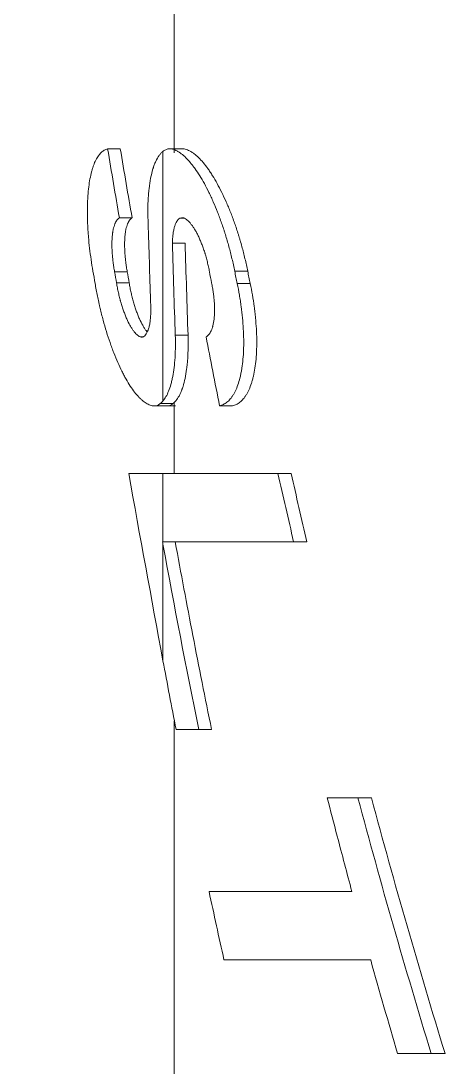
# Model space of a CAD drawing. Header units: millimetres. Extents: x 4664 to 8864, y -38 to 2932.
# Drawn here: x 7823.59 to 7825.76, y 2181.36 to 2186.7 of the extents above; entities that cross this region are included whole.
import ezdxf

# ---------------------------------------------------------------- set-up
doc = ezdxf.new("R2010")
doc.units = ezdxf.units.MM

msp = doc.modelspace()

# ---------------------------------------------------------------- linework, layer by layer
at = {"lineweight": 5}
for p, q in [((7824.3731, 2198.5757), (7824.3731, 2186.0251)), ((7824.098, 2186.0443), (7824.0332, 2186.0443)), ((7824.4113, 2186.0457), (7824.3463, 2186.0457)), ((7824.3159, 2186.0319), (7824.3159, 2184.7586)), ((7824.1582, 2185.6926), (7824.0934, 2185.6926)), ((7824.4242, 2185.6908), (7824.4014, 2185.6908)), ((7824.4129, 2185.6946), (7824.4221, 2185.6926)), ((7824.429, 2185.5642), (7824.3639, 2185.5642)), ((7824.1335, 2185.4177), (7824.0688, 2185.4177)), ((7824.7485, 2185.4209), (7824.6821, 2185.4209)), ((7824.1434, 2185.3609), (7824.0786, 2185.3609)), ((7824.7613, 2185.3578), (7824.6949, 2185.3578)), ((7824.2151, 2185.0861), (7824.199, 2185.0861)), ((7824.4437, 2185.0938), (7824.3786, 2185.0938)), ((7824.2742, 2184.733), (7824.3792, 2184.733)), ((7824.3663, 2184.7448), (7824.3014, 2184.7448)), ((7824.3731, 2184.7506), (7824.3731, 2184.3881)), ((7824.6712, 2184.7343), (7824.6052, 2184.7343)), ((7824.141, 2184.3881), (7824.3159, 2184.3881)), ((7824.3159, 2184.3881), (7824.3159, 2184.0399)), ((7824.9703, 2184.3881), (7824.903, 2184.3881)), ((7824.3159, 2184.0399), (7824.3136, 2184.0399)), ((7824.3159, 2184.0273), (7824.3159, 2183.4328)), ((7825.0507, 2184.0399), (7824.9831, 2184.0399)), ((7824.3731, 2183.1254), (7824.3731, 2180.4856)), ((7824.564, 2183.0822), (7824.4983, 2183.0822)), ((7825.38, 2182.7335), (7825.3109, 2182.7335)), ((7825.7563, 2181.4277), (7825.6855, 2181.4277))]:
    msp.add_line(p, q, dxfattribs=at)
for radius, start, end in [(175.7749, 186.032295, 200.001172), (167.8876, 189.647725, 189.769522), (167.8237, 189.65143, 189.773275), (168.067, 190.210533, 190.541611), (167.9593, 190.337881, 190.342259)]:
    msp.add_arc((7989.5463, 2214.1806), radius, start, end, dxfattribs=at)
msp.add_ellipse((7989.5463, 2189.6405), major_axis=(-165.3633, 0), ratio=0.912155, start_param=0.02651, end_param=0.029156, dxfattribs=at)
for points, knots in [([(7823.9583, 2185.4209), (7823.9548, 2185.4405), (7823.9485, 2185.4796), (7823.9434, 2185.5184), (7823.9389, 2185.5569), (7823.937, 2185.576), (7823.935, 2185.5999), (7823.9346, 2185.6046), (7823.9339, 2185.6141), (7823.9336, 2185.6189), (7823.9326, 2185.633), (7823.9321, 2185.6423), (7823.9307, 2185.6699), (7823.9295, 2185.7059), (7823.9297, 2185.7402), (7823.9304, 2185.7653), (7823.9307, 2185.7736), (7823.9313, 2185.7858), (7823.9315, 2185.7898), (7823.932, 2185.7979), (7823.9322, 2185.8018), (7823.9336, 2185.8214), (7823.9351, 2185.8364), (7823.9386, 2185.865), (7823.9428, 2185.8923), (7823.9483, 2185.9168), (7823.9521, 2185.9312), (7823.9529, 2185.934), (7823.9545, 2185.9396), (7823.9569, 2185.9478), (7823.9595, 2185.9555), (7823.9649, 2185.9702), (7823.9726, 2185.9882), (7823.9814, 2186.0029), (7823.9872, 2186.011), (7823.9883, 2186.0126), (7823.9907, 2186.0157), (7823.9919, 2186.0171), (7823.9956, 2186.0214), (7823.9981, 2186.024), (7824.0056, 2186.0311), (7824.0162, 2186.0389), (7824.0274, 2186.0431), (7824.0332, 2186.0443)], [0, 0, 0, 0, 0.0625, 0.125, 0.125, 0.1875, 0.1875, 0.203125, 0.203125, 0.21875, 0.21875, 0.25, 0.25, 0.3125, 0.375, 0.375, 0.40625, 0.40625, 0.421875, 0.421875, 0.4375, 0.4375, 0.5, 0.5, 0.5625, 0.625, 0.625, 0.640625, 0.640625, 0.65625, 0.6875, 0.6875, 0.75, 0.8125, 0.8125, 0.828125, 0.828125, 0.84375, 0.84375, 0.875, 0.875, 0.9375, 1, 1, 1, 1]), ([(7824.6821, 2185.4209), (7824.6778, 2185.4423), (7824.6732, 2185.4636), (7824.6633, 2185.5055), (7824.658, 2185.5262), (7824.6468, 2185.5671), (7824.6409, 2185.5873), (7824.6331, 2185.6122), (7824.6315, 2185.6172), (7824.6284, 2185.6271), (7824.6268, 2185.6321), (7824.6219, 2185.6468), (7824.6186, 2185.6564), (7824.6086, 2185.685), (7824.6017, 2185.7035), (7824.5876, 2185.7394), (7824.5803, 2185.7568), (7824.5692, 2185.7822), (7824.5655, 2185.7905), (7824.5598, 2185.8028), (7824.5579, 2185.8068), (7824.5541, 2185.8149), (7824.5522, 2185.8188), (7824.5426, 2185.8384), (7824.5348, 2185.8533), (7824.5193, 2185.8816), (7824.5036, 2185.9084), (7824.4877, 2185.9323), (7824.4778, 2185.9462), (7824.4758, 2185.949), (7824.4718, 2185.9544), (7824.4658, 2185.9623), (7824.4599, 2185.9697), (7824.448, 2185.9838), (7824.4324, 2186.0008), (7824.4171, 2186.0142), (7824.4057, 2186.0228), (7824.4019, 2186.0255), (7824.3963, 2186.0291), (7824.3944, 2186.0303), (7824.3906, 2186.0325), (7824.3888, 2186.0335), (7824.3795, 2186.0384), (7824.3722, 2186.0413), (7824.358, 2186.045), (7824.3511, 2186.0458), (7824.3443, 2186.0456)], [0, 0, 0, 0, 0.0625, 0.0625, 0.125, 0.125, 0.1875, 0.1875, 0.203125, 0.203125, 0.21875, 0.21875, 0.25, 0.25, 0.3125, 0.3125, 0.375, 0.375, 0.40625, 0.40625, 0.421875, 0.421875, 0.4375, 0.4375, 0.5, 0.5, 0.5625, 0.625, 0.625, 0.640625, 0.640625, 0.65625, 0.6875, 0.6875, 0.75, 0.8125, 0.8125, 0.84375, 0.84375, 0.859375, 0.859375, 0.875, 0.875, 0.9375, 0.9375, 1, 1, 1, 1]), ([(7824.7485, 2185.4209), (7824.7442, 2185.4422), (7824.7396, 2185.4633), (7824.7296, 2185.5052), (7824.7243, 2185.5259), (7824.7159, 2185.5568), (7824.7129, 2185.5671), (7824.7084, 2185.5824), (7824.7069, 2185.5875), (7824.7039, 2185.5976), (7824.7023, 2185.6026), (7824.6945, 2185.6276), (7824.688, 2185.6471), (7824.6746, 2185.685), (7824.6677, 2185.7035), (7824.657, 2185.7306), (7824.6534, 2185.7395), (7824.6479, 2185.7526), (7824.6461, 2185.757), (7824.6424, 2185.7656), (7824.6405, 2185.7699), (7824.6312, 2185.7912), (7824.6236, 2185.8075), (7824.6082, 2185.8386), (7824.5927, 2185.8683), (7824.5769, 2185.8953), (7824.567, 2185.9112), (7824.565, 2185.9143), (7824.561, 2185.9205), (7824.559, 2185.9236), (7824.5529, 2185.9326), (7824.5489, 2185.9384), (7824.537, 2185.955), (7824.5211, 2185.9755), (7824.5054, 2185.9925), (7824.4898, 2186.0077), (7824.4821, 2186.0144), (7824.4724, 2186.0217), (7824.4705, 2186.0231), (7824.4667, 2186.0257), (7824.461, 2186.0295), (7824.4554, 2186.0328), (7824.4443, 2186.0385), (7824.4371, 2186.0413), (7824.4229, 2186.045), (7824.416, 2186.0458), (7824.4093, 2186.0456)], [0, 0, 0, 0, 0.0625, 0.0625, 0.125, 0.125, 0.15625, 0.15625, 0.171875, 0.171875, 0.1875, 0.1875, 0.25, 0.25, 0.3125, 0.3125, 0.34375, 0.34375, 0.359375, 0.359375, 0.375, 0.375, 0.4375, 0.4375, 0.5, 0.5625, 0.5625, 0.578125, 0.578125, 0.59375, 0.59375, 0.625, 0.625, 0.6875, 0.75, 0.75, 0.8125, 0.8125, 0.828125, 0.828125, 0.84375, 0.875, 0.875, 0.9375, 0.9375, 1, 1, 1, 1]), ([(7824.2411, 2185.6424), (7824.2397, 2185.6669), (7824.2389, 2185.6906), (7824.2385, 2185.7365), (7824.2389, 2185.7586), (7824.2404, 2185.7907), (7824.2411, 2185.8011), (7824.2423, 2185.8166), (7824.2427, 2185.8216), (7824.2437, 2185.8316), (7824.2442, 2185.8365), (7824.2469, 2185.8606), (7824.2496, 2185.8786), (7824.2562, 2185.9123), (7824.26, 2185.9279), (7824.265, 2185.9441), (7824.2655, 2185.9459), (7824.2667, 2185.9494), (7824.2684, 2185.9546), (7824.2725, 2185.9662), (7824.2763, 2185.9753), (7824.2843, 2185.9924), (7824.29, 2186.0023), (7824.2992, 2186.0151), (7824.3024, 2186.019), (7824.3074, 2186.0242), (7824.309, 2186.0259), (7824.3124, 2186.0291), (7824.3142, 2186.0305), (7824.3159, 2186.0319)], [0, 0, 0, 0, 0.125, 0.125, 0.25, 0.25, 0.3125, 0.3125, 0.34375, 0.34375, 0.375, 0.375, 0.5, 0.5, 0.625, 0.625, 0.640625, 0.640625, 0.65625, 0.6875, 0.75, 0.75, 0.875, 0.875, 0.9375, 0.9375, 0.96875, 0.96875, 1, 1, 1, 1]), ([(7824.0934, 2185.6926), (7824.0888, 2185.6902), (7824.0846, 2185.6864), (7824.0788, 2185.6787), (7824.0769, 2185.6758), (7824.0743, 2185.6709), (7824.0734, 2185.6692), (7824.0717, 2185.6655), (7824.0709, 2185.6636), (7824.0686, 2185.6577), (7824.0657, 2185.6492), (7824.0621, 2185.6346), (7824.0601, 2185.6237), (7824.0591, 2185.6165), (7824.0589, 2185.615), (7824.0585, 2185.6121), (7824.0583, 2185.6106), (7824.0577, 2185.606), (7824.0574, 2185.6029), (7824.0565, 2185.5934), (7824.0556, 2185.5804), (7824.0551, 2185.5596), (7824.0553, 2185.5449), (7824.0556, 2185.5336), (7824.0558, 2185.5297), (7824.0561, 2185.5221), (7824.0564, 2185.5182), (7824.0571, 2185.5066), (7824.0584, 2185.4909), (7824.0601, 2185.4749), (7824.0617, 2185.4627), (7824.0622, 2185.4586), (7824.0634, 2185.4504), (7824.064, 2185.4463), (7824.0659, 2185.4341), (7824.0673, 2185.4259), (7824.0688, 2185.4177)], [0, 0, 0, 0, 0.125, 0.125, 0.1875, 0.1875, 0.21875, 0.21875, 0.25, 0.25, 0.3125, 0.375, 0.4375, 0.4375, 0.453125, 0.453125, 0.46875, 0.46875, 0.5, 0.5, 0.5625, 0.625, 0.6875, 0.6875, 0.71875, 0.71875, 0.75, 0.75, 0.8125, 0.875, 0.875, 0.90625, 0.90625, 0.9375, 0.9375, 1, 1, 1, 1]), ([(7824.1582, 2185.6926), (7824.1536, 2185.6902), (7824.1494, 2185.6864), (7824.1436, 2185.6787), (7824.1417, 2185.6758), (7824.1395, 2185.6717), (7824.139, 2185.6708), (7824.1382, 2185.6691), (7824.1369, 2185.6665), (7824.1357, 2185.6636), (7824.1334, 2185.6577), (7824.1305, 2185.6493), (7824.1281, 2185.6395), (7824.1264, 2185.6318), (7824.1256, 2185.6278), (7824.1249, 2185.6236), (7824.1245, 2185.6207), (7824.1242, 2185.6193), (7824.1232, 2185.612), (7824.1217, 2185.6), (7824.1204, 2185.5805), (7824.12, 2185.5666), (7824.12, 2185.5576), (7824.12, 2185.5558), (7824.12, 2185.5521), (7824.12, 2185.5503), (7824.1201, 2185.5447), (7824.1202, 2185.541), (7824.1205, 2185.5297), (7824.1212, 2185.5144), (7824.1225, 2185.4987), (7824.1236, 2185.4868), (7824.1243, 2185.4808), (7824.125, 2185.4747), (7824.1254, 2185.4706), (7824.1257, 2185.4686), (7824.127, 2185.4584), (7824.1293, 2185.4421), (7824.132, 2185.4258), (7824.1335, 2185.4177)], [0, 0, 0, 0, 0.125, 0.125, 0.1875, 0.1875, 0.203125, 0.203125, 0.21875, 0.25, 0.25, 0.3125, 0.375, 0.375, 0.40625, 0.421875, 0.421875, 0.4375, 0.4375, 0.5, 0.5625, 0.625, 0.625, 0.640625, 0.640625, 0.65625, 0.65625, 0.6875, 0.6875, 0.75, 0.8125, 0.8125, 0.84375, 0.859375, 0.859375, 0.875, 0.875, 0.9375, 1, 1, 1, 1]), ([(7824.3639, 2185.5642), (7824.3641, 2185.5726), (7824.3645, 2185.5805), (7824.3655, 2185.5958), (7824.367, 2185.6105), (7824.3692, 2185.6237), (7824.3718, 2185.6363), (7824.3732, 2185.6421), (7824.3764, 2185.6529), (7824.38, 2185.6628), (7824.3841, 2185.671), (7824.3875, 2185.6765), (7824.3887, 2185.6782), (7824.3911, 2185.6813), (7824.3923, 2185.6828), (7824.396, 2185.6868), (7824.3986, 2185.6891), (7824.4014, 2185.6908)], [0, 0, 0, 0, 0.125, 0.125, 0.25, 0.375, 0.375, 0.5, 0.5, 0.625, 0.75, 0.75, 0.8125, 0.8125, 0.875, 0.875, 1, 1, 1, 1]), ([(7824.4221, 2185.6926), (7824.4251, 2185.6913), (7824.4281, 2185.6898), (7824.4341, 2185.6859), (7824.4371, 2185.6836), (7824.4463, 2185.6759), (7824.4525, 2185.6693), (7824.4604, 2185.6595), (7824.462, 2185.6574), (7824.4652, 2185.6532), (7824.4667, 2185.651), (7824.4714, 2185.6442), (7824.4776, 2185.6346), (7824.4868, 2185.6186), (7824.4929, 2185.6067), (7824.4974, 2185.5974), (7824.4989, 2185.5942), (7824.5019, 2185.5878), (7824.5033, 2185.5846), (7824.5077, 2185.5746), (7824.5133, 2185.561), (7824.5187, 2185.5465), (7824.5239, 2185.5317), (7824.5265, 2185.5241), (7824.5296, 2185.5143), (7824.5302, 2185.5123), (7824.5314, 2185.5083), (7824.5332, 2185.5024), (7824.535, 2185.4964), (7824.5383, 2185.4843), (7824.5426, 2185.4681), (7824.5465, 2185.4515), (7824.5501, 2185.4347), (7824.5517, 2185.4263), (7824.5533, 2185.4177)], [0, 0, 0, 0, 0.0625, 0.0625, 0.125, 0.125, 0.25, 0.25, 0.28125, 0.28125, 0.3125, 0.3125, 0.375, 0.4375, 0.5, 0.5, 0.53125, 0.53125, 0.5625, 0.5625, 0.625, 0.6875, 0.6875, 0.75, 0.75, 0.765625, 0.765625, 0.78125, 0.8125, 0.8125, 0.875, 0.9375, 0.9375, 1, 1, 1, 1]), ([(7824.2762, 2184.733), (7824.2697, 2184.7328), (7824.263, 2184.7336), (7824.2495, 2184.7373), (7824.2358, 2184.7429), (7824.2217, 2184.7524), (7824.2109, 2184.761), (7824.2073, 2184.7641), (7824.2019, 2184.7692), (7824.2, 2184.7709), (7824.1964, 2184.7745), (7824.1946, 2184.7763), (7824.1854, 2184.7859), (7824.1782, 2184.7944), (7824.1636, 2184.813), (7824.1563, 2184.8232), (7824.1418, 2184.8453), (7824.1345, 2184.8572), (7824.1254, 2184.8732), (7824.1236, 2184.8765), (7824.12, 2184.8831), (7824.1146, 2184.8931), (7824.1093, 2184.9035), (7824.0987, 2184.9249), (7824.0917, 2184.9397), (7824.0781, 2184.9708), (7824.0714, 2184.9871), (7824.0615, 2185.0124), (7824.0582, 2185.021), (7824.0534, 2185.0342), (7824.0518, 2185.0386), (7824.0486, 2185.0476), (7824.047, 2185.0521), (7824.0391, 2185.0749), (7824.027, 2185.1121), (7824.0158, 2185.1509), (7824.0051, 2185.1904), (7823.9999, 2185.2106), (7823.9938, 2185.2363), (7823.9926, 2185.2415), (7823.9902, 2185.2519), (7823.9891, 2185.2571), (7823.9856, 2185.2729), (7823.9834, 2185.2834), (7823.9769, 2185.3151), (7823.9729, 2185.3364), (7823.9692, 2185.3578)], [0, 0, 0, 0, 0.0625, 0.0625, 0.125, 0.1875, 0.1875, 0.21875, 0.21875, 0.234375, 0.234375, 0.25, 0.25, 0.3125, 0.3125, 0.375, 0.375, 0.4375, 0.4375, 0.453125, 0.453125, 0.46875, 0.5, 0.5, 0.5625, 0.5625, 0.625, 0.625, 0.65625, 0.65625, 0.671875, 0.671875, 0.6875, 0.6875, 0.75, 0.8125, 0.8125, 0.875, 0.875, 0.890625, 0.890625, 0.90625, 0.90625, 0.9375, 0.9375, 1, 1, 1, 1]), ([(7824.0786, 2185.3609), (7824.08, 2185.3524), (7824.0815, 2185.344), (7824.0848, 2185.3273), (7824.0882, 2185.3108), (7824.0921, 2185.2946), (7824.0952, 2185.2825), (7824.0962, 2185.2785), (7824.0978, 2185.2725), (7824.0984, 2185.2705), (7824.0995, 2185.2666), (7824.1022, 2185.2568), (7824.1074, 2185.2396), (7824.1147, 2185.2179), (7824.1199, 2185.2042), (7824.1239, 2185.1942), (7824.1252, 2185.1909), (7824.1279, 2185.1845), (7824.1293, 2185.1813), (7824.1361, 2185.1659), (7824.1417, 2185.1546), (7824.1503, 2185.1393), (7824.1531, 2185.1345), (7824.1575, 2185.1276), (7824.159, 2185.1254), (7824.1619, 2185.1212), (7824.1633, 2185.1192), (7824.1706, 2185.1094), (7824.1763, 2185.1029), (7824.1849, 2185.095), (7824.1877, 2185.0928), (7824.1934, 2185.0889), (7824.1962, 2185.0873), (7824.199, 2185.0861)], [0, 0, 0, 0, 0.0625, 0.0625, 0.125, 0.1875, 0.1875, 0.21875, 0.21875, 0.234375, 0.234375, 0.25, 0.3125, 0.375, 0.4375, 0.4375, 0.46875, 0.46875, 0.5, 0.5, 0.625, 0.625, 0.6875, 0.6875, 0.71875, 0.71875, 0.75, 0.75, 0.875, 0.875, 0.9375, 0.9375, 1, 1, 1, 1]), ([(7824.1434, 2185.3609), (7824.1448, 2185.3525), (7824.1478, 2185.3358), (7824.1512, 2185.3192), (7824.154, 2185.3069), (7824.1554, 2185.3007), (7824.1569, 2185.2946), (7824.1579, 2185.2906), (7824.1584, 2185.2885), (7824.161, 2185.2784), (7824.1631, 2185.2705), (7824.1676, 2185.255), (7824.1722, 2185.2398), (7824.1771, 2185.2253), (7824.1808, 2185.2146), (7824.1821, 2185.2111), (7824.1847, 2185.2042), (7824.186, 2185.2008), (7824.19, 2185.1908), (7824.1927, 2185.1844), (7824.2009, 2185.166), (7824.2065, 2185.1547), (7824.2136, 2185.1418), (7824.2151, 2185.1393), (7824.218, 2185.1345), (7824.2194, 2185.1321), (7824.2238, 2185.1254), (7824.2267, 2185.1211), (7824.2316, 2185.1145), (7824.2336, 2185.1119), (7824.2357, 2185.1095)], [0, 0, 0, 0, 0.078704, 0.157407, 0.157407, 0.196759, 0.216435, 0.216435, 0.236111, 0.236111, 0.314815, 0.314815, 0.393518, 0.472222, 0.472222, 0.511574, 0.511574, 0.550926, 0.550926, 0.629629, 0.629629, 0.787037, 0.787037, 0.826389, 0.826389, 0.86574, 0.86574, 0.944444, 0.944444, 1, 1, 1, 1]), ([(7824.5643, 2185.3609), (7824.566, 2185.3528), (7824.569, 2185.3365), (7824.5729, 2185.3122), (7824.5748, 2185.2962), (7824.5761, 2185.2842), (7824.5765, 2185.2802), (7824.5772, 2185.2722), (7824.5775, 2185.2683), (7824.5784, 2185.2566), (7824.5792, 2185.2413), (7824.5793, 2185.2266), (7824.5792, 2185.2159), (7824.5791, 2185.2105), (7824.5789, 2185.2053), (7824.5788, 2185.2018), (7824.5787, 2185.2001), (7824.5782, 2185.1916), (7824.5771, 2185.1785), (7824.5746, 2185.1605), (7824.5724, 2185.1495), (7824.5708, 2185.143), (7824.5705, 2185.1417), (7824.5698, 2185.1392), (7824.5695, 2185.1379), (7824.5684, 2185.1342), (7824.5677, 2185.1319), (7824.5654, 2185.125), (7824.5621, 2185.1165), (7824.5583, 2185.1094), (7824.5553, 2185.1045), (7824.5543, 2185.103), (7824.5522, 2185.1), (7824.5511, 2185.0987), (7824.5478, 2185.0948), (7824.5432, 2185.0903), (7824.5382, 2185.0873), (7824.5357, 2185.0861)], [0, 0, 0, 0, 0.0625, 0.125, 0.1875, 0.1875, 0.21875, 0.21875, 0.25, 0.25, 0.3125, 0.375, 0.375, 0.40625, 0.421875, 0.421875, 0.4375, 0.4375, 0.5, 0.5625, 0.625, 0.625, 0.640625, 0.640625, 0.65625, 0.65625, 0.6875, 0.6875, 0.75, 0.8125, 0.8125, 0.84375, 0.84375, 0.875, 0.875, 0.9375, 1, 1, 1, 1]), ([(7824.6052, 2184.7343), (7824.6118, 2184.7355), (7824.6247, 2184.7397), (7824.6368, 2184.7473), (7824.6485, 2184.7566), (7824.6542, 2184.7621), (7824.6623, 2184.7717), (7824.665, 2184.7751), (7824.6689, 2184.7806), (7824.6702, 2184.7824), (7824.6728, 2184.7863), (7824.674, 2184.7883), (7824.6802, 2184.7985), (7824.6894, 2184.8163), (7824.6974, 2184.8373), (7824.7047, 2184.86), (7824.7081, 2184.8721), (7824.7118, 2184.8883), (7824.7125, 2184.8916), (7824.7139, 2184.8983), (7824.7146, 2184.9017), (7824.7166, 2184.912), (7824.7178, 2184.919), (7824.7211, 2184.9405), (7824.7248, 2184.9704), (7824.7268, 2185.0027), (7824.7278, 2185.0278), (7824.728, 2185.0364), (7824.7281, 2185.0494), (7824.7282, 2185.0538), (7824.7282, 2185.0626), (7824.7281, 2185.0671), (7824.7279, 2185.0894), (7824.7272, 2185.1075), (7824.7251, 2185.1444), (7824.7223, 2185.1818), (7824.7178, 2185.2204), (7824.7145, 2185.2449), (7824.7138, 2185.2498), (7824.7124, 2185.2596), (7824.7102, 2185.2743), (7824.7078, 2185.289), (7824.7027, 2185.3184), (7824.699, 2185.3381), (7824.6949, 2185.3578)], [0, 0, 0, 0, 0.0625, 0.125, 0.125, 0.1875, 0.1875, 0.21875, 0.21875, 0.234375, 0.234375, 0.25, 0.25, 0.3125, 0.375, 0.375, 0.4375, 0.4375, 0.453125, 0.453125, 0.46875, 0.46875, 0.5, 0.5, 0.5625, 0.625, 0.625, 0.65625, 0.65625, 0.671875, 0.671875, 0.6875, 0.6875, 0.75, 0.75, 0.8125, 0.875, 0.875, 0.890625, 0.890625, 0.90625, 0.9375, 0.9375, 1, 1, 1, 1]), ([(7824.6712, 2184.7343), (7824.6778, 2184.7355), (7824.6843, 2184.7376), (7824.6968, 2184.7434), (7824.7029, 2184.7472), (7824.7147, 2184.7565), (7824.7204, 2184.7621), (7824.7287, 2184.7717), (7824.7314, 2184.7752), (7824.7366, 2184.7824), (7824.7391, 2184.7863), (7824.7465, 2184.7984), (7824.7511, 2184.8073), (7824.7598, 2184.8267), (7824.7638, 2184.8373), (7824.7693, 2184.8543), (7824.7711, 2184.8602), (7824.7736, 2184.8694), (7824.7745, 2184.8725), (7824.7761, 2184.8789), (7824.7769, 2184.8821), (7824.7806, 2184.8983), (7824.7858, 2184.9256), (7824.7895, 2184.9555), (7824.7924, 2184.9867), (7824.7934, 2185.0029), (7824.7942, 2185.024), (7824.7943, 2185.0283), (7824.7945, 2185.0369), (7824.7948, 2185.0499), (7824.7947, 2185.0631), (7824.7944, 2185.0897), (7824.7931, 2185.1259), (7824.7902, 2185.1635), (7824.7874, 2185.1922), (7824.7864, 2185.2018), (7824.7841, 2185.2213), (7824.7829, 2185.231), (7824.7789, 2185.2602), (7824.7759, 2185.2797), (7824.7691, 2185.3187), (7824.7654, 2185.3382), (7824.7613, 2185.3578)], [0, 0, 0, 0, 0.0625, 0.0625, 0.125, 0.125, 0.1875, 0.1875, 0.21875, 0.21875, 0.25, 0.25, 0.3125, 0.3125, 0.375, 0.375, 0.40625, 0.40625, 0.421875, 0.421875, 0.4375, 0.4375, 0.5, 0.5625, 0.5625, 0.625, 0.625, 0.640625, 0.640625, 0.65625, 0.6875, 0.6875, 0.75, 0.8125, 0.8125, 0.84375, 0.84375, 0.875, 0.875, 0.9375, 0.9375, 1, 1, 1, 1]), ([(7824.2184, 2185.0878), (7824.2214, 2185.0898), (7824.227, 2185.095), (7824.232, 2185.1027), (7824.2354, 2185.1093), (7824.2366, 2185.1117), (7824.2382, 2185.1154), (7824.2387, 2185.1167), (7824.2397, 2185.1194), (7824.2402, 2185.1208), (7824.2427, 2185.1278), (7824.2461, 2185.1402), (7824.2488, 2185.1546), (7824.2504, 2185.1661), (7824.2509, 2185.1701), (7824.2515, 2185.1763), (7824.2517, 2185.1784), (7824.2521, 2185.1827), (7824.2523, 2185.1848), (7824.2531, 2185.1957), (7824.2535, 2185.2047), (7824.2537, 2185.2235), (7824.2536, 2185.2332), (7824.2533, 2185.2433)], [0, 0, 0, 0, 0.125, 0.25, 0.25, 0.3125, 0.3125, 0.34375, 0.34375, 0.375, 0.375, 0.5, 0.625, 0.625, 0.6875, 0.6875, 0.71875, 0.71875, 0.75, 0.75, 0.875, 0.875, 1, 1, 1, 1]), ([(7824.199, 2185.0861), (7824.2025, 2185.0845), (7824.2059, 2185.0839), (7824.2108, 2185.0844), (7824.2124, 2185.0848), (7824.2155, 2185.086), (7824.217, 2185.0868), (7824.2184, 2185.0878)], [0, 0, 0, 0, 0.5, 0.5, 0.75, 0.75, 1, 1, 1, 1]), ([(7824.3159, 2184.7586), (7824.3213, 2184.7648), (7824.3315, 2184.7795), (7824.3405, 2184.7983), (7824.3489, 2184.8191), (7824.3528, 2184.8306), (7824.3572, 2184.8463), (7824.3581, 2184.8495), (7824.3597, 2184.856), (7824.3622, 2184.866), (7824.3644, 2184.8764), (7824.3685, 2184.8979), (7824.3708, 2184.913), (7824.3747, 2184.945), (7824.3762, 2184.9619), (7824.3776, 2184.984), (7824.3778, 2184.9885), (7824.3783, 2184.9976), (7824.3789, 2185.0113), (7824.3792, 2185.0254), (7824.3795, 2185.0539), (7824.3793, 2185.0736), (7824.3786, 2185.0938)], [0, 0, 0, 0, 0.125, 0.25, 0.25, 0.375, 0.375, 0.40625, 0.40625, 0.4375, 0.5, 0.5, 0.625, 0.625, 0.75, 0.75, 0.78125, 0.78125, 0.8125, 0.875, 0.875, 1, 1, 1, 1]), ([(7824.3731, 2184.7506), (7824.3791, 2184.7562), (7824.3848, 2184.7629), (7824.3955, 2184.7788), (7824.4005, 2184.7878), (7824.4075, 2184.8033), (7824.4098, 2184.8088), (7824.4125, 2184.816), (7824.4131, 2184.8174), (7824.4141, 2184.8204), (7824.4147, 2184.8219), (7824.4162, 2184.8264), (7824.4173, 2184.8295), (7824.4222, 2184.8454), (7824.4257, 2184.859), (7824.4319, 2184.8884), (7824.4346, 2184.904), (7824.4379, 2184.9291), (7824.4389, 2184.9377), (7824.44, 2184.9487), (7824.4402, 2184.951), (7824.4406, 2184.9555), (7824.4408, 2184.9577), (7824.4414, 2184.9646), (7824.4417, 2184.9692), (7824.4433, 2184.9924), (7824.4441, 2185.0117), (7824.4447, 2185.0517), (7824.4444, 2185.0724), (7824.4437, 2185.0938)], [0, 0, 0, 0, 0.125, 0.125, 0.25, 0.25, 0.3125, 0.3125, 0.328125, 0.328125, 0.34375, 0.34375, 0.375, 0.375, 0.5, 0.5, 0.625, 0.625, 0.6875, 0.6875, 0.703125, 0.703125, 0.71875, 0.71875, 0.75, 0.75, 0.875, 0.875, 1, 1, 1, 1]), ([(7824.3159, 2184.7586), (7824.3156, 2184.7582), (7824.315, 2184.7575), (7824.3141, 2184.7565), (7824.3131, 2184.7555), (7824.3122, 2184.7545), (7824.3113, 2184.7535), (7824.3103, 2184.7525), (7824.3094, 2184.7516), (7824.3084, 2184.7507), (7824.3074, 2184.7498), (7824.3064, 2184.7489), (7824.3055, 2184.7481), (7824.3045, 2184.7472), (7824.3035, 2184.7464), (7824.3025, 2184.7456), (7824.3018, 2184.7451), (7824.3014, 2184.7448)], [0, 0, 0, 0, 0.065509, 0.131182, 0.197021, 0.263024, 0.329193, 0.395527, 0.462027, 0.528693, 0.595524, 0.662521, 0.729684, 0.797014, 0.864509, 0.932171, 1, 1, 1, 1]), ([(7824.3014, 2184.7448), (7824.2974, 2184.7418), (7824.2934, 2184.7389), (7824.2872, 2184.7357), (7824.285, 2184.7348), (7824.2807, 2184.7334), (7824.2785, 2184.7331), (7824.2762, 2184.733)], [0, 0, 0, 0, 0.5, 0.5, 0.75, 0.75, 1, 1, 1, 1]), ([(7824.3663, 2184.7448), (7824.3623, 2184.7418), (7824.3583, 2184.7389), (7824.352, 2184.7357), (7824.3499, 2184.7348), (7824.3455, 2184.7334), (7824.3433, 2184.7331), (7824.341, 2184.733)], [0, 0, 0, 0, 0.5, 0.5, 0.75, 0.75, 1, 1, 1, 1]), ([(7824.903, 2184.3881), (7824.794, 2184.3881), (7824.6907, 2184.3881), (7824.4951, 2184.3881), (7824.4028, 2184.3881), (7824.3159, 2184.3881)], [0, 0, 0, 0, 0.5, 0.5, 1, 1, 1, 1]), ([(7824.3159, 2184.0399), (7824.4133, 2184.0399), (7824.5175, 2184.0399), (7824.7398, 2184.0399), (7824.8579, 2184.0399), (7824.9831, 2184.0399)], [0, 0, 0, 0, 0.5, 0.5, 1, 1, 1, 1]), ([(7825.2806, 2182.2547), (7825.2552, 2182.3488), (7825.2301, 2182.443), (7825.1883, 2182.6027), (7825.1713, 2182.6681), (7825.1545, 2182.7335)], [0, 0, 0, 0, 0.590566, 0.590566, 1, 1, 1, 1]), ([(7825.7563, 2181.4277), (7825.6895, 2181.6448), (7825.6248, 2181.8621), (7825.4994, 2182.2974), (7825.4388, 2182.5153), (7825.38, 2182.7335)], [0, 0, 0, 0, 0.5, 0.5, 1, 1, 1, 1]), ([(7824.5513, 2182.2547), (7824.6589, 2182.2547), (7824.7734, 2182.2547), (7825.0164, 2182.2547), (7825.1449, 2182.2547), (7825.2806, 2182.2547)], [0, 0, 0, 0, 0.5, 0.5, 1, 1, 1, 1]), ([(7825.3764, 2181.9065), (7825.2373, 2181.9065), (7825.1055, 2181.9065), (7824.8559, 2181.9065), (7824.7381, 2181.9065), (7824.6272, 2181.9065)], [0, 0, 0, 0, 0.5, 0.5, 1, 1, 1, 1])]:
    msp.add_open_spline(points, degree=3, knots=knots, dxfattribs=at)
for points in [[(7824.3443, 2186.0456), (7824.3393, 2186.0446), (7824.3295, 2186.0413), (7824.3203, 2186.0355), (7824.3159, 2186.0319)], [(7824.3786, 2185.0938), (7824.3734, 2185.2506), (7824.3685, 2185.4074), (7824.3639, 2185.5642)], [(7824.429, 2185.5642), (7824.4336, 2185.4074), (7824.4385, 2185.2506), (7824.4437, 2185.0938)], [(7823.9692, 2185.3578), (7823.9656, 2185.3788), (7823.962, 2185.3998), (7823.9583, 2185.4209)], [(7824.0688, 2185.4177), (7824.0723, 2185.3987), (7824.0756, 2185.3798), (7824.0786, 2185.3609)], [(7824.1434, 2185.3609), (7824.1403, 2185.3799), (7824.137, 2185.3988), (7824.1335, 2185.4177)], [(7824.5533, 2185.4177), (7824.5568, 2185.3986), (7824.5604, 2185.3797), (7824.5643, 2185.3609)], [(7824.6949, 2185.3578), (7824.6906, 2185.3787), (7824.6863, 2185.3998), (7824.6821, 2185.4209)], [(7824.7485, 2185.4209), (7824.7527, 2185.3998), (7824.757, 2185.3788), (7824.7613, 2185.3578)], [(7824.5357, 2185.0861), (7824.5584, 2184.9687), (7824.5816, 2184.8514), (7824.6052, 2184.7343)], [(7824.3663, 2184.7448), (7824.3686, 2184.7466), (7824.3709, 2184.7485), (7824.3731, 2184.7506)], [(7824.9831, 2184.0399), (7824.9559, 2184.1558), (7824.9292, 2184.2719), (7824.903, 2184.3881)], [(7824.9703, 2184.3881), (7824.9834, 2184.3301), (7825.01, 2184.214), (7825.0371, 2184.0979), (7825.0507, 2184.0399)], [(7824.4983, 2183.0822), (7824.4343, 2183.3965), (7824.3735, 2183.7117), (7824.3159, 2184.0273)], [(7824.3785, 2184.0399), (7824.4077, 2183.8802), (7824.4678, 2183.5609), (7824.5313, 2183.2418), (7824.564, 2183.0822)], [(7824.3159, 2183.4328), (7824.3377, 2183.3159), (7824.3599, 2183.199), (7824.3825, 2183.0822)], [(7824.3825, 2183.0822), (7824.4202, 2183.0822), (7824.4588, 2183.0822), (7824.4983, 2183.0822)], [(7825.1545, 2182.7335), (7825.2055, 2182.7335), (7825.2577, 2182.7335), (7825.3109, 2182.7335)], [(7825.3109, 2182.7335), (7825.4282, 2182.2961), (7825.5528, 2181.8607), (7825.6855, 2181.4277)], [(7824.6272, 2181.9065), (7824.6014, 2182.0224), (7824.5761, 2182.1385), (7824.5513, 2182.2547)], [(7825.5138, 2181.4277), (7825.4669, 2181.5869), (7825.4211, 2181.7466), (7825.3764, 2181.9065)], [(7825.6855, 2181.4277), (7825.6272, 2181.4277), (7825.5699, 2181.4277), (7825.5138, 2181.4277)]]:
    msp.add_open_spline(points, degree=3, dxfattribs=at)

doc.saveas('drawing.dxf')
